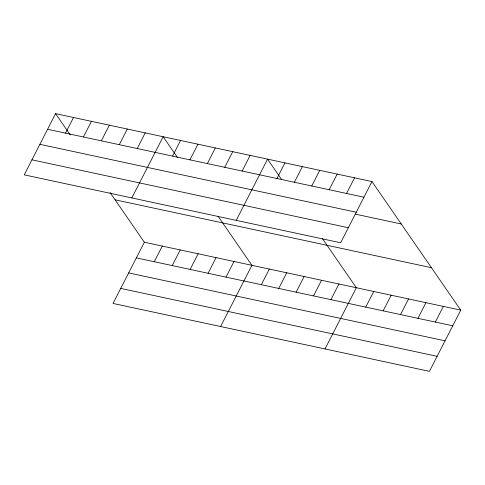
<?xml version="1.0" encoding="UTF-8"?>
<svg xmlns="http://www.w3.org/2000/svg" width="485" height="485" viewBox="0 0 485 485"><rect width="100%" height="100%" fill="white"/><g stroke="black" fill="none" stroke-linecap="round" stroke-linejoin="round"><path stroke-width="0.73" d="M55.575 113.642L24.25 174.855L340.64 242.767L371.965 181.554L55.575 113.642L70.222 134.86M65.493 133.139L73.502 117.491M83.426 136.988L91.429 121.341M101.353 140.832L109.361 125.191M119.28 144.682L127.288 129.04M137.213 148.531L145.215 132.884M131.823 197.947L163.148 136.734L177.389 157.364M172.539 156.115L180.547 140.468M110.028 192.515L144.36 242.233L113.035 303.446L429.425 371.358L460.75 310.145L371.965 181.554M189.944 159.85L197.947 144.203M154.285 261.724L162.287 246.083M207.344 163.584L215.352 147.937M172.211 265.574L180.214 249.933M224.749 167.319L232.751 151.678M190.138 269.424L198.147 253.776M242.148 171.053L250.151 155.412M208.071 273.273L216.074 257.626M236.231 220.354L267.556 159.147L281.797 179.771M225.998 277.123L234 261.476M276.953 178.529L284.956 162.881M294.353 182.263L302.355 166.616M220.608 326.532L251.933 265.325L218.02 216.207M261.33 284.701L269.333 269.06M311.752 185.998L319.761 170.35M278.729 288.442L286.732 272.794M329.157 189.732L337.16 174.085M346.557 193.466L354.565 177.819M296.129 292.176L304.137 276.529M313.534 295.911L321.537 280.263M330.934 299.645L338.942 283.998M325.017 348.945L356.342 287.732L322.428 238.62M365.738 307.114L373.741 291.467M383.138 310.849L391.146 295.207M400.537 314.583L408.546 298.942M417.943 318.318L425.945 302.676M435.342 322.058L443.351 306.411M47.566 129.289L363.956 197.201M39.873 144.324L356.263 212.236M355.584 214.188L401.265 223.991M31.943 159.82L348.333 227.732M115.06 199.802L431.45 267.714M144.36 242.233L460.75 310.145M136.352 257.881L452.741 325.793M128.658 272.916L445.048 340.828M120.729 288.405L437.124 356.317"/></g></svg>
